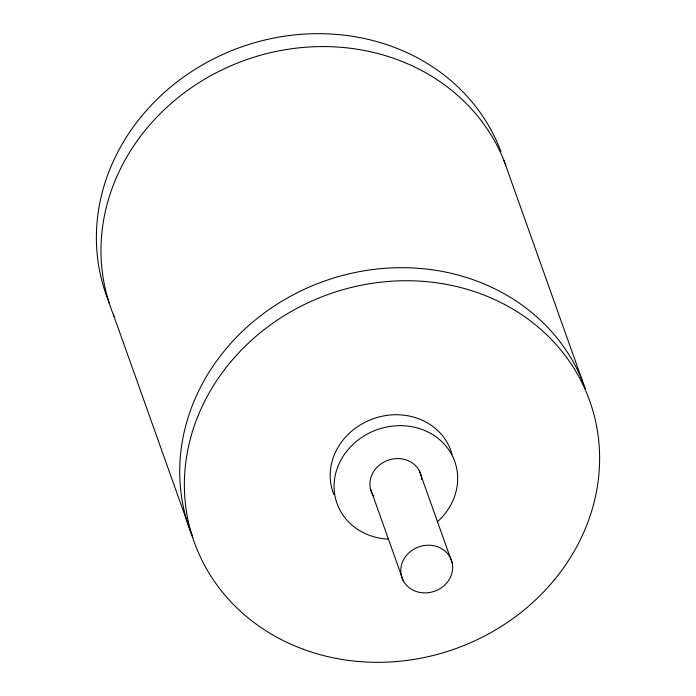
<?xml version="1.0" encoding="UTF-8"?>
<svg xmlns="http://www.w3.org/2000/svg" width="696" height="696" viewBox="0 0 696 696"><rect width="100%" height="100%" fill="white"/><g stroke="black" fill="none" stroke-linecap="round" stroke-linejoin="round"><path stroke-width="1.04" d="M503.956 160.489L582.691 381.608M419.331 470.766L452.243 563.142A26.248 23.525 -19.6 0 1 417.991 592.009A26.248 23.525 -19.6 0 1 409.9 551.98A26.248 23.525 -19.6 0 1 452.243 563.142M370.342 488.348L403.262 580.725M113.257 314.253L191.992 535.372M192.792 537.338A209.966 188.233 -19.6 0 1 319.769 282.793A209.966 188.233 -19.6 0 1 585.327 388.577M114.057 316.219A209.966 188.233 -19.6 0 1 239.92 62.101A209.966 188.233 -19.6 0 1 505.87 165.448M109.463 303.317A209.966 188.233 -19.6 0 1 234.77 49.416A209.966 188.233 -19.6 0 1 500.902 151.545M333.897 494.543A62.492 56.019 -19.6 0 1 374.187 418.409A62.492 56.019 -19.6 0 1 452.069 454.471M388.272 539.148A62.492 56.019 -19.6 0 1 338.082 466.059A62.492 56.019 -19.6 0 1 430.78 433.486A62.492 56.019 -19.6 0 1 437.184 521.965M373.482 495.891A26.248 23.525 -19.6 0 1 388.455 460.117A26.248 23.525 -19.6 0 1 421.793 479.614M303.595 649.368A209.966 188.233 -19.6 0 0 598.891 442.465A209.966 188.233 -19.6 0 0 273.476 322.753A209.966 188.233 -19.6 0 0 303.595 649.368"/></g></svg>
